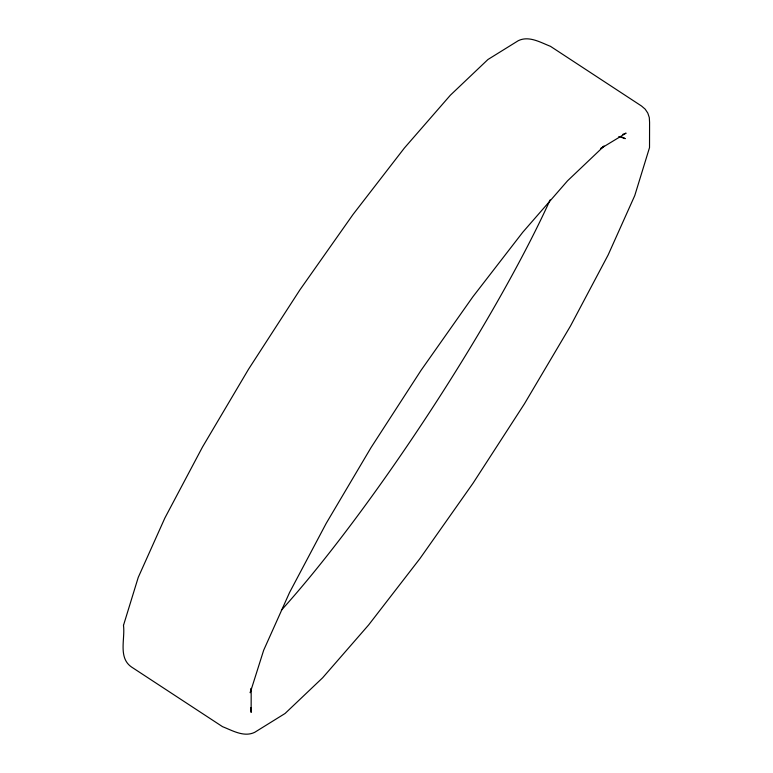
<?xml version="1.0" encoding="UTF-8"?>
<svg xmlns="http://www.w3.org/2000/svg" width="773" height="773" viewBox="0 0 773 773"><rect width="100%" height="100%" fill="white"/><g stroke="black" fill="none" stroke-linecap="round" stroke-linejoin="round"><path stroke-width="1.16" d="M622.796 134.367L626.101 133.14L600.602 148.609L604.109 146.058L567.556 180.795L522.77 232.238L472.796 296.88L421.053 370.325L371.05 447.567L326.216 523.331L289.585 592.456L263.67 650.248L250.22 692.743L251.186 688.376L251.138 712.387L250.858 707.643M618.825 136.483L625.251 138.638L622.043 137.101M550.154 199.859A338.989 50.168 -56.8 0 1 281.391 610.187M123.477 625.405C125.294 638.74 117.979 657.591 131.42 666.944L222.527 726.668C232.499 730.553 243.997 737.519 254.704 732.321L285.063 713.489L322.612 677.815L368.615 624.971L419.942 558.57L473.095 483.135L524.442 403.806L570.503 325.984L608.129 254.974L634.749 195.617L649.523 147.595L649.581 122.308L649.301 117.564L647.793 113.071L645.165 109.148L641.58 106.056L550.473 46.332C540.501 42.447 529.003 35.481 518.297 40.679L487.937 59.511L450.388 95.185L404.385 148.029L353.058 214.43L299.905 289.865L248.558 369.194L202.497 447.016L164.871 518.026L138.251 577.383L123.477 625.405"/></g></svg>
